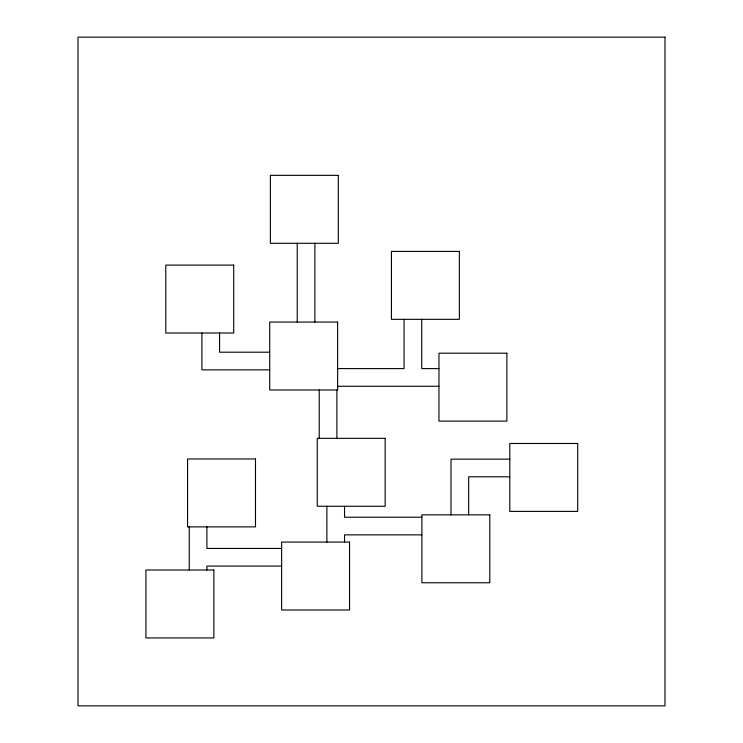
<?xml version="1.0" encoding="UTF-8"?>
<svg xmlns="http://www.w3.org/2000/svg" width="743" height="743" viewBox="0 0 743 743"><rect width="100%" height="100%" fill="white"/><g stroke="black" fill="none" stroke-linecap="round" stroke-linejoin="round"><path stroke-width="1.11" d="M269.709 352.201L219.584 352.201L219.584 333.013M337.628 368.602L404.071 368.602L404.071 319.332M438.964 368.602L421.736 368.602L421.736 319.332M269.709 369.856L201.92 369.856L201.92 333.013M337.628 386.258L438.964 386.258M509.791 459.146L451.001 459.146L451.001 514.843M509.791 476.802L468.657 476.802L468.657 514.843M421.894 517.202L344.538 517.202L344.538 506.262M421.894 534.858L344.538 534.858L344.538 542.065M281.625 548.436L206.898 548.436L206.898 526.889M281.625 566.092L206.898 566.092L206.898 570.011M336.895 389.982L336.895 438.342M326.874 506.262L326.874 542.065M319.23 389.982L319.23 438.342M314.883 243.286L314.883 322.063M297.228 243.286L297.228 322.063M189.233 526.889L189.233 570.011M664.985 37.15L78.015 37.15L78.015 705.85L664.985 705.85L664.985 37.15M338.306 175.357L270.387 175.357L270.387 243.286L338.306 243.286L338.306 175.357M459.35 251.413L391.431 251.413L391.431 319.332L459.35 319.332L459.35 251.413M233.711 265.093L165.791 265.093L165.791 333.013L233.711 333.013L233.711 265.093M337.628 322.063L269.709 322.063L269.709 389.982L337.628 389.982L337.628 322.063M506.884 353.194L438.964 353.194L438.964 421.114L506.884 421.114L506.884 353.194M385.162 438.342L317.242 438.342L317.242 506.262L385.162 506.262L385.162 438.342M577.71 443.478L509.791 443.478L509.791 511.398L577.71 511.398L577.71 443.478M255.49 458.97L187.57 458.97L187.57 526.889L255.49 526.889L255.49 458.97M489.813 514.843L421.894 514.843L421.894 582.763L489.813 582.763L489.813 514.843M349.554 542.065L281.625 542.065L281.625 609.984L349.554 609.984L349.554 542.065M213.854 570.011L145.934 570.011L145.934 637.931L213.854 637.931L213.854 570.011"/></g></svg>
